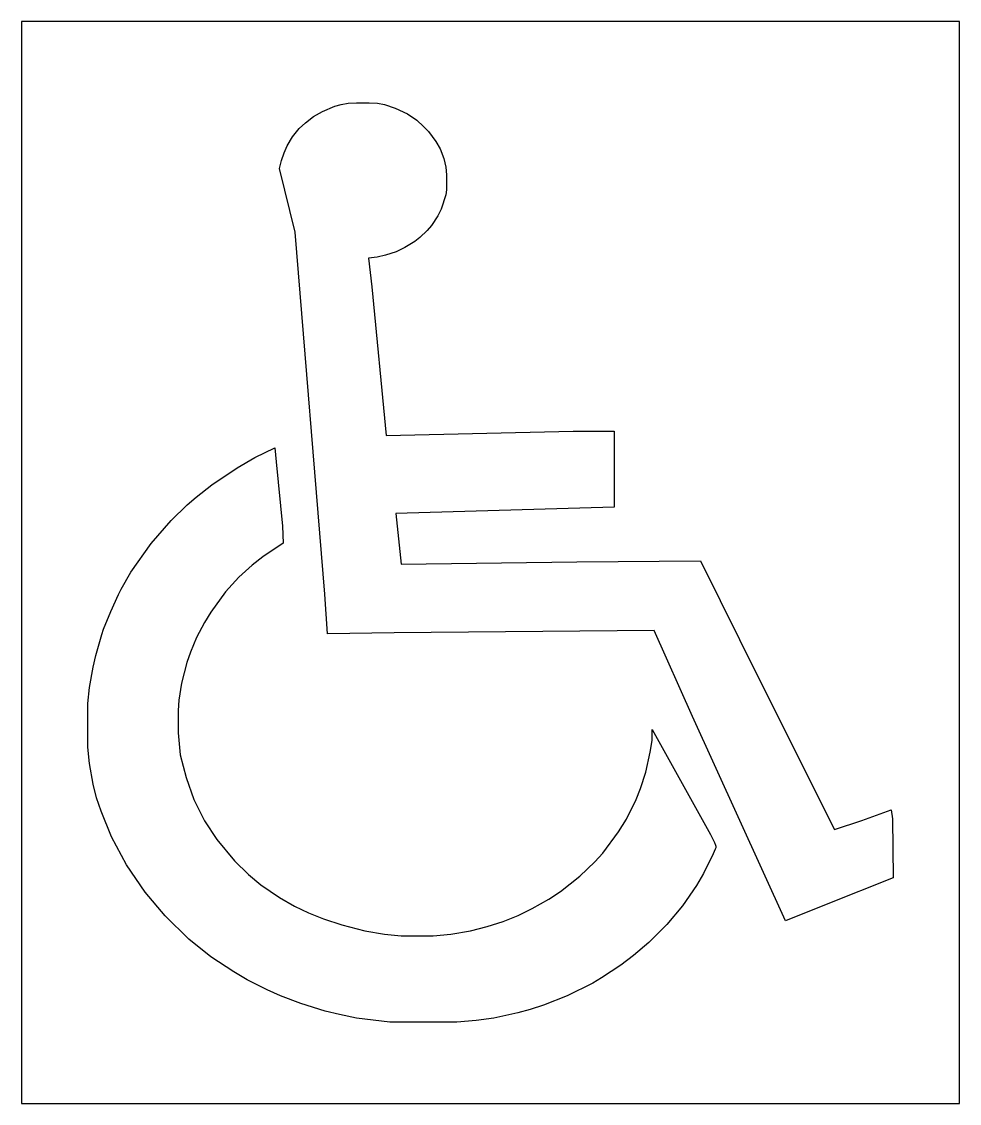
# Model space of a CAD drawing. Header units: inches. Extents: x 0 to 39, y 0 to 45.
import ezdxf

# ---------------------------------------------------------------- set-up
doc = ezdxf.new("R2010")
doc.units = ezdxf.units.IN
doc.header["$MEASUREMENT"] = 0
doc.layers.add('CUT', color=1, linetype='Continuous')

msp = doc.modelspace()

# ---------------------------------------------------------------- linework, layer by layer
at = {"layer": 'CUT'}
for points in [[(0, 0), (39, 0), (39, 45), (0, 45)], [(13.574, 41.606), (13.92, 41.625), (14.46, 41.625), (14.806, 41.606), (15.093, 41.551), (15.538, 41.407), (16.049, 41.162), (16.432, 40.902), (16.719, 40.644), (16.919, 40.423), (17.23, 40.019), (17.411, 39.702), (17.56, 39.308), (17.645, 38.95), (17.673, 38.624), (17.673, 38.002), (17.636, 37.79), (17.448, 37.202), (17.303, 36.919), (17.044, 36.525), (16.867, 36.314), (16.566, 36.022), (16.347, 35.851), (15.939, 35.601), (15.574, 35.425), (15.13, 35.282), (14.783, 35.208), (14.427, 35.164), (14.57, 33.961), (15.166, 27.789), (22.941, 27.967), (24.643, 27.967), (24.643, 24.805), (15.564, 24.544), (15.786, 22.426), (23.087, 22.532), (28.24, 22.564), (30.672, 17.65), (33.802, 11.39), (34.95, 11.772), (36.169, 12.21), (36.215, 11.833), (36.25, 9.378), (33.466, 8.275), (31.776, 7.588), (27.905, 16.098), (26.3, 19.677), (15.495, 19.574), (12.725, 19.538), (12.605, 21.185), (11.378, 36.24), (10.728, 38.893), (10.803, 39.221), (10.913, 39.541), (11.042, 39.827), (11.263, 40.202), (11.549, 40.554), (11.802, 40.796), (12.143, 41.052), (12.514, 41.267), (13.031, 41.48), (13.287, 41.551)], [(10.592, 26.691), (10.847, 24.009), (10.882, 23.309), (10.026, 22.742), (9.582, 22.39), (9.04, 21.89), (8.483, 21.285), (7.863, 20.438), (7.603, 20.009), (7.276, 19.374), (7.018, 18.768), (6.872, 18.344), (6.65, 17.48), (6.54, 16.774), (6.504, 16.35), (6.504, 15.415), (6.595, 14.498), (6.836, 13.562), (7.167, 12.639), (7.603, 11.757), (8.118, 10.974), (8.847, 10.086), (9.436, 9.517), (9.953, 9.095), (10.719, 8.565), (11.346, 8.209), (11.93, 7.928), (12.557, 7.678), (13.323, 7.431), (14.272, 7.184), (15.093, 7.039), (15.787, 6.969), (17.119, 6.969), (17.849, 7.039), (18.671, 7.184), (19.364, 7.361), (20.021, 7.572), (20.648, 7.822), (21.232, 8.103), (21.931, 8.495), (22.406, 8.812), (23.215, 9.446), (23.84, 10.051), (24.168, 10.41), (24.825, 11.292), (25.157, 11.827), (25.557, 12.639), (25.742, 13.104), (25.961, 13.774), (26.147, 14.604), (26.22, 15.098), (26.22, 15.556), (28.655, 11.186), (28.823, 10.851), (28.864, 10.741), (28.874, 10.7), (28.877, 10.677), (28.877, 10.664), (28.875, 10.652), (28.869, 10.63), (28.848, 10.568), (28.763, 10.374), (28.363, 9.569), (28.067, 9.069), (27.483, 8.222), (26.832, 7.445), (26.092, 6.695), (25.448, 6.145), (24.924, 5.748), (24.121, 5.218), (23.75, 5.003), (22.692, 4.475), (21.7, 4.084), (21.153, 3.908), (20.642, 3.767), (19.638, 3.551), (18.908, 3.446), (18.105, 3.375), (15.312, 3.375), (13.925, 3.551), (13.214, 3.696), (12.63, 3.837), (11.608, 4.155), (10.762, 4.475), (10.214, 4.721), (9.375, 5.144), (8.821, 5.465), (7.872, 6.101), (6.96, 6.836), (5.965, 7.798), (5.131, 8.786), (4.361, 9.922), (3.742, 11.086), (3.301, 12.151), (3.119, 12.715), (2.973, 13.28), (2.823, 14.145), (2.75, 14.815), (2.75, 16.633), (2.823, 17.303), (2.969, 18.15), (3.082, 18.627), (3.338, 19.509), (3.411, 19.721), (3.705, 20.468), (4.034, 21.174), (4.143, 21.385), (4.547, 22.097), (5.387, 23.297), (6.22, 24.25), (6.887, 24.895), (7.252, 25.212), (7.909, 25.736), (8.967, 26.441), (9.703, 26.868), (10.537, 27.27)]]:
    msp.add_lwpolyline(points, close=True, dxfattribs=at)

doc.saveas('drawing.dxf')
